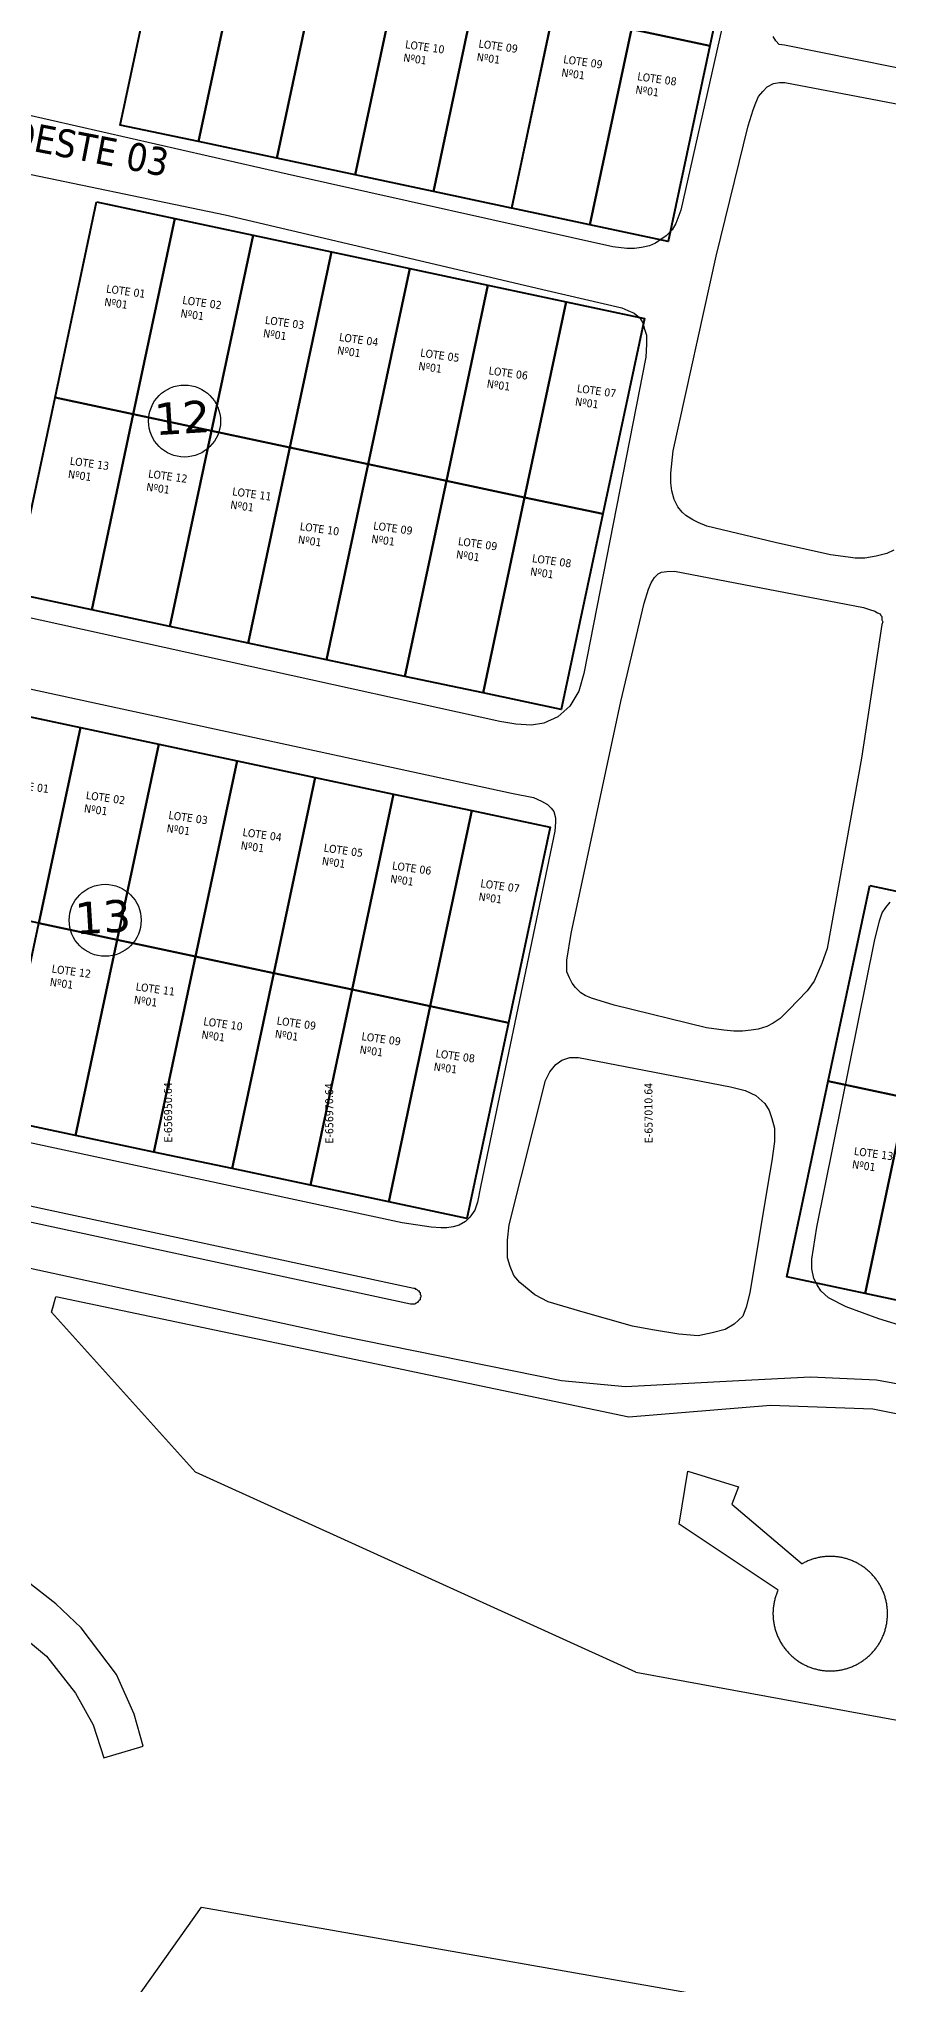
# Model space of a CAD drawing. Header units: metres. Extents: x 2 to 659295185, y -28 to 1124222152.
# Drawn here: x 656934.4 to 657040.5, y 1121817 to 1122060.2 of the extents above; entities that cross this region are included whole.
import ezdxf

# ---------------------------------------------------------------- set-up
doc = ezdxf.new("R2010")
doc.units = ezdxf.units.M
doc.header["$MEASUREMENT"] = 0
doc.layers.add('area verde', color=76, linetype='CONTINUOUS', lineweight=13)
doc.layers.add('AT', color=210, linetype='CONTINUOUS', lineweight=50)
for name, color, linetype in [('CALLES', 1, 'CONTINUOUS'), ('MANZANA', 30, 'CONTINUOUS'), ('Numero de manzana', 6, 'CONTINUOUS'), ('Parcelas', 140, 'CONTINUOUS')]:
    doc.layers.add(name, color=color, linetype=linetype)
doc.styles.add('ROMAN', font='verdana.ttf')
doc.styles.get("Standard").update_dxf_attribs({"font": 'tahoma.ttf'})

msp = doc.modelspace()

# ---------------------------------------------------------------- linework, layer by layer
at = {"layer": 'area verde', "lineweight": -3}
for p, q in [((656954, 1121881), (656936, 1121901)), ((656954, 1121881), (656936, 1121901)), ((657009, 1121856), (656954, 1121881)), ((657009, 1121856), (656954, 1121881)), ((657009, 1121856), (657009, 1121856))]:
    msp.add_line(p, q, dxfattribs=at)
at = {"layer": 'AT', "lineweight": -3}
for p, q in [((656936, 1121901), (656936.5502, 1121902.9228)), ((656936, 1121901), (656936.2751, 1121901.9614)), ((657008.1229, 1121887.8775), (656936.5502, 1121902.9228)), ((656954, 1121881), (656936, 1121901)), ((657025.8301, 1121889.3514), (657008.1229, 1121887.8775)), ((657038.6186, 1121888.8601), (657025.8301, 1121889.3514)), ((657064.0739, 1121883.9017), (657038.6186, 1121888.8601)), ((657009, 1121856), (656954, 1121881)), ((657009, 1121856), (657046.9419, 1121849.0303))]:
    msp.add_line(p, q, dxfattribs=at)
at = {"layer": 'MANZANA', "lineweight": -2}
for p, q in [((657022.496, 1122073.6152), (657014.6542, 1122038.7323)), ((657026.5035, 1122059.9179), (657026.1736, 1122060.4678)), ((657026.9405, 1122059.478), (657026.5035, 1122059.9179)), ((657027.6002, 1122059.3681), (657026.9405, 1122059.478)), ((657047.4479, 1122055.3589), (657027.6002, 1122059.3681)), ((656965.4265, 1122043.2713), (656903.7806, 1122057.2685)), ((657025.4315, 1122054.1591), (657026.1984, 1122054.599)), ((657026.1984, 1122054.599), (657026.9652, 1122054.719)), ((657026.9652, 1122054.719), (657027.6167, 1122054.719)), ((657027.6167, 1122054.719), (657048.5694, 1122050.7198)), ((657023.6916, 1122051.2797), (657024.0132, 1122052.1595)), ((657024.0132, 1122052.1595), (657024.3431, 1122052.9394)), ((657024.3431, 1122052.9394), (657024.8873, 1122053.5992)), ((657024.8873, 1122053.5992), (657025.4315, 1122054.1591)), ((657023.0402, 1122049.2801), (657023.6916, 1122051.2797)), ((657019.0575, 1122033.0034), (657023.0402, 1122049.2801)), ((656915.6628, 1122046.9306), (656957.6754, 1122038.1524)), ((657006.128, 1122034.1632), (656965.4265, 1122043.2713)), ((656957.6754, 1122038.1524), (656997.9316, 1122028.7143)), ((657014.6542, 1122038.7323), (657014.0028, 1122037.0726)), ((657012.1475, 1122035.073), (657011.4878, 1122034.6331)), ((657012.7989, 1122035.5229), (657012.1475, 1122035.073)), ((657013.5658, 1122036.3028), (657012.7989, 1122035.5229)), ((657014.0028, 1122037.0726), (657013.5658, 1122036.3028)), ((657007.8761, 1122033.9532), (657006.128, 1122034.1632)), ((657008.8656, 1122033.9532), (657007.8761, 1122033.9532)), ((657009.7397, 1122034.0732), (657008.8656, 1122033.9532)), ((657010.7292, 1122034.2932), (657009.7397, 1122034.0732)), ((657011.4878, 1122034.6331), (657010.7292, 1122034.2932)), ((657013.6894, 1122008.6484), (657019.0575, 1122033.0034)), ((656997.9316, 1122028.7143), (657007.2494, 1122026.5347)), ((657007.2494, 1122026.5347), (657008.0245, 1122026.2148)), ((657008.0245, 1122026.2148), (657008.7914, 1122025.8849)), ((657008.7914, 1122025.8849), (657009.4511, 1122025.335)), ((657009.4511, 1122025.335), (657009.8881, 1122024.6651)), ((657009.8881, 1122024.6651), (657010.1107, 1122023.8953)), ((657010.1107, 1122023.8953), (657010.3334, 1122023.1254)), ((657010.3334, 1122023.1254), (657010.3416, 1122022.0157)), ((657010.3416, 1122022.0157), (657010.2427, 1122020.356)), ((657010.2427, 1122020.356), (657002.5246, 1121980.844)), ((657013.3679, 1122005.8789), (657013.6894, 1122008.6484)), ((657013.3761, 1122004.6692), (657013.3679, 1122005.8789)), ((657013.4915, 1122003.6694), (657013.3761, 1122004.6692)), ((657013.8214, 1122002.5696), (657013.4915, 1122003.6694)), ((657014.2666, 1122001.6798), (657013.8214, 1122002.5696)), ((657014.8191, 1122001.0199), (657014.2666, 1122001.6798)), ((657015.2561, 1122000.58), (657014.8191, 1122001.0199)), ((656992.0276, 1121974.8253), (656881.9044, 1121999.1103)), ((657016.1385, 1122000.0301), (657015.2561, 1122000.58)), ((657016.7981, 1121999.7002), (657016.1385, 1122000.0301)), ((657017.8948, 1121999.2703), (657016.7981, 1121999.7002)), ((657026.4458, 1121997.2007), (657017.8948, 1121999.2703)), ((657033.3558, 1121995.681), (657026.4458, 1121997.2007)), ((657041.2471, 1121996.2709), (657040.373, 1121995.831)), ((656862.7493, 1121994.1613), (656993.4954, 1121965.8671)), ((657035.5492, 1121995.3611), (657033.3558, 1121995.681)), ((657036.4315, 1121995.2611), (657035.5492, 1121995.3611)), ((657037.6354, 1121995.2611), (657036.4315, 1121995.2611)), ((657039.0619, 1121995.4911), (657037.6354, 1121995.2611)), ((657040.373, 1121995.831), (657039.0619, 1121995.4911)), ((657010.0448, 1121989.6123), (657010.589, 1121991.3819)), ((657010.589, 1121991.3819), (657010.9106, 1121992.1617)), ((657010.9106, 1121992.1617), (657011.3476, 1121992.8216)), ((657011.3476, 1121992.8216), (657011.7846, 1121993.2715)), ((657011.7846, 1121993.2715), (657012.2217, 1121993.4915)), ((657012.2217, 1121993.4915), (657012.8813, 1121993.6014)), ((657012.8813, 1121993.6014), (657013.8626, 1121993.6114)), ((657013.8626, 1121993.6114), (657037.4457, 1121989.0724)), ((657007.1422, 1121977.3248), (657010.0448, 1121989.6123)), ((657037.4457, 1121989.0724), (657038.2126, 1121988.8524)), ((657038.2126, 1121988.8524), (657038.8722, 1121988.6325)), ((657039.7546, 1121986.9728), (657037.1983, 1121970.2662)), ((657038.8722, 1121988.6325), (657039.2021, 1121988.4125)), ((657039.2021, 1121988.4125), (657039.5319, 1121988.3025)), ((657039.5319, 1121988.3025), (657039.6391, 1121988.0826)), ((657039.6391, 1121988.0826), (657039.7463, 1121987.9726)), ((657039.7463, 1121987.9726), (657039.7546, 1121987.7526)), ((657039.7546, 1121987.7526), (657039.7546, 1121987.5327)), ((657039.7546, 1121987.5327), (657039.8617, 1121987.3127)), ((657039.8617, 1121987.3127), (657039.7546, 1121986.9728)), ((657002.5246, 1121980.844), (657001.8731, 1121978.6245)), ((657000.7847, 1121976.7449), (656999.2592, 1121975.4052)), ((657001.8731, 1121978.6245), (657000.7847, 1121976.7449)), ((657000.9166, 1121948.3207), (657007.1422, 1121977.3248)), ((656994.0066, 1121974.4953), (656992.0276, 1121974.8253)), ((656995.9774, 1121974.3954), (656994.0066, 1121974.4953)), ((656997.5111, 1121974.6253), (656995.9774, 1121974.3954)), ((656999.2592, 1121975.4052), (656997.5111, 1121974.6253)), ((657037.1983, 1121970.2662), (657032.9187, 1121946.471)), ((656993.4954, 1121965.8671), (656996.233, 1121965.3272)), ((656996.233, 1121965.3272), (656997.2225, 1121964.8873)), ((656997.2225, 1121964.8873), (656997.9894, 1121964.4474)), ((656997.9894, 1121964.4474), (656998.4346, 1121964.0075)), ((656998.4346, 1121964.0075), (656998.7645, 1121963.5676)), ((656998.7645, 1121963.5676), (656998.9871, 1121962.7977)), ((656998.9871, 1121962.2478), (656998.8881, 1121961.1381)), ((656998.9871, 1121962.7977), (656998.9871, 1121962.2478)), ((656998.8881, 1121961.1381), (656989.6528, 1121916.8571)), ((657038.831, 1121947.3809), (657039.4824, 1121949.9203)), ((657039.4824, 1121949.9203), (657039.804, 1121950.9201)), ((657039.804, 1121950.9201), (657040.2411, 1121951.59)), ((657040.2411, 1121951.59), (657040.7853, 1121952.2499)), ((657000.3806, 1121945.0013), (657000.9166, 1121948.3207)), ((657031.6489, 1121911.6181), (657038.831, 1121947.3809)), ((657032.9187, 1121946.471), (657032.2673, 1121944.5814)), ((657000.3806, 1121944.3315), (657000.3806, 1121945.0013)), ((657000.3889, 1121943.5616), (657000.3806, 1121944.3315)), ((657000.7187, 1121942.7818), (657000.3889, 1121943.5616)), ((657001.0486, 1121942.1219), (657000.7187, 1121942.7818)), ((657032.2673, 1121944.5814), (657031.2943, 1121942.3719)), ((657001.4938, 1121941.572), (657001.0486, 1121942.1219)), ((657002.1535, 1121940.9122), (657001.4938, 1121941.572)), ((657002.6977, 1121940.5822), (657002.1535, 1121940.9122)), ((657003.4728, 1121940.2523), (657002.6977, 1121940.5822)), ((657006.3259, 1121939.3825), (657003.4728, 1121940.2523)), ((657030.4203, 1121941.1521), (657028.1279, 1121938.8126)), ((657031.2943, 1121942.3719), (657030.4203, 1121941.1521)), ((656979.8155, 1121912.168), (656851.37, 1121939.8024)), ((657017.8371, 1121936.5531), (657006.3259, 1121939.3825)), ((657028.1279, 1121938.8126), (657027.0395, 1121937.7028)), ((657020.0305, 1121936.2331), (657017.8371, 1121936.5531)), ((657021.2426, 1121936.1331), (657020.0305, 1121936.2331)), ((657022.3393, 1121936.1331), (657021.2426, 1121936.1331)), ((657023.4278, 1121936.2531), (657022.3393, 1121936.1331)), ((657024.3101, 1121936.3631), (657023.4278, 1121936.2531)), ((657025.3985, 1121936.703), (657024.3101, 1121936.3631)), ((657026.1654, 1121937.1429), (657025.3985, 1121936.703)), ((657027.0395, 1121937.7028), (657026.1654, 1121937.1429)), ((656980.8462, 1121902.0001), (656837.047, 1121932.9938)), ((656837.4757, 1121934.8734), (656981.275, 1121903.9897)), ((656997.709, 1121929.9444), (656998.2532, 1121931.0542)), ((656998.2532, 1121931.0542), (656999.0118, 1121931.944)), ((656999.0118, 1121931.944), (656999.7787, 1121932.4939)), ((656999.7787, 1121932.4939), (657000.76, 1121932.8338)), ((657000.76, 1121932.8338), (657001.8567, 1121932.8338)), ((657001.8567, 1121932.8338), (657020.8303, 1121929.1646)), ((656993.182, 1121911.8981), (656997.709, 1121929.9444)), ((657020.8303, 1121929.1646), (657022.6939, 1121928.7247)), ((657022.6939, 1121928.7247), (657024.0132, 1121928.0648)), ((657024.0132, 1121928.0648), (657025.1182, 1121927.075)), ((657025.1182, 1121927.075), (657025.6707, 1121926.1952)), ((657025.6707, 1121926.1952), (657026.0005, 1121925.2054)), ((657026.0005, 1121925.2054), (657026.3303, 1121923.9856)), ((657026.3303, 1121923.9856), (657026.3386, 1121922.326)), ((657026.3386, 1121922.326), (657026.0252, 1121919.8964)), ((657026.0252, 1121919.8964), (657025.4892, 1121917.017)), ((656989.6528, 1121916.8571), (656989.224, 1121914.7575)), ((657025.4892, 1121917.017), (657023.2464, 1121903.3998)), ((656988.9024, 1121913.7577), (656988.251, 1121912.8679)), ((656989.224, 1121914.7575), (656988.9024, 1121913.7577)), ((656983.4354, 1121911.6281), (656979.8155, 1121912.168)), ((656984.6393, 1121911.5282), (656983.4354, 1121911.6281)), ((656985.4062, 1121911.5282), (656984.6393, 1121911.5282)), ((656986.1731, 1121911.6481), (656985.4062, 1121911.5282)), ((656986.9399, 1121911.8681), (656986.1731, 1121911.6481)), ((656987.7068, 1121912.318), (656986.9399, 1121911.8681)), ((656988.251, 1121912.8679), (656987.7068, 1121912.318)), ((656992.9759, 1121910.0185), (656993.182, 1121911.8981)), ((657031.0057, 1121907.6389), (657031.6489, 1121911.6181)), ((656992.9759, 1121908.7987), (656992.9759, 1121910.0185)), ((656992.9841, 1121907.7989), (656992.9759, 1121908.7987)), ((656930.0848, 1121907.189), (656971.9902, 1121898.0909)), ((656993.314, 1121906.6991), (656992.9841, 1121907.7989)), ((656993.7592, 1121905.5894), (656993.314, 1121906.6991)), ((657031.014, 1121906.4192), (657031.0057, 1121907.6389)), ((657031.2366, 1121905.2094), (657031.014, 1121906.4192)), ((656981.275, 1121903.9897), (656981.3822, 1121903.9897)), ((656981.3822, 1121903.9897), (656981.4977, 1121903.8797)), ((656981.4977, 1121903.8797), (656981.6049, 1121903.8797)), ((656981.6049, 1121903.8797), (656981.6049, 1121903.8797)), ((656981.6049, 1121903.8797), (656981.7121, 1121903.7697)), ((656981.7121, 1121903.7697), (656981.7121, 1121903.7697)), ((656981.7121, 1121903.7697), (656981.8275, 1121903.6598)), ((656994.5343, 1121904.7095), (656993.7592, 1121905.5894)), ((656996.3979, 1121903.1699), (656994.5343, 1121904.7095)), ((657031.6819, 1121904.4296), (657031.2366, 1121905.2094)), ((657032.1189, 1121903.6598), (657031.6819, 1121904.4296)), ((656980.9534, 1121902.0001), (656980.8462, 1121902.0001)), ((656981.0606, 1121902.0001), (656980.9534, 1121902.0001)), ((656981.1761, 1121902.0001), (656981.0606, 1121902.0001)), ((656981.2833, 1121902.0001), (656981.1761, 1121902.0001)), ((656981.3905, 1121902.0001), (656981.2833, 1121902.0001)), ((656981.2833, 1121902.0001), (656981.2833, 1121902.0001)), ((656981.5059, 1121902.1101), (656981.3905, 1121902.0001)), ((656981.6131, 1121902.1101), (656981.5059, 1121902.1101)), ((656981.5059, 1121902.1101), (656981.5059, 1121902.1101)), ((656981.7203, 1121902.22), (656981.6131, 1121902.1101)), ((656981.8275, 1121902.33), (656981.7203, 1121902.22)), ((656981.7203, 1121902.22), (656981.7203, 1121902.22)), ((656981.8275, 1121903.6598), (656981.9347, 1121903.6598)), ((656981.9429, 1121902.45), (656981.8275, 1121902.33)), ((656981.8275, 1121902.33), (656981.8275, 1121902.33)), ((656981.9347, 1121903.6598), (656981.9347, 1121903.5498)), ((656981.9347, 1121903.5498), (656981.9347, 1121903.5498)), ((656981.9347, 1121903.5498), (656982.0419, 1121903.4398)), ((656982.0501, 1121902.56), (656981.9429, 1121902.45)), ((656981.9429, 1121902.45), (656981.9429, 1121902.45)), ((656982.0419, 1121903.4398), (656982.0419, 1121903.3298)), ((656982.0419, 1121903.3298), (656982.0419, 1121903.3298)), ((656982.0419, 1121903.3298), (656982.0419, 1121903.2198)), ((656982.0419, 1121903.2198), (656982.1573, 1121903.1099)), ((656982.1573, 1121902.8899), (656982.0501, 1121902.7799)), ((656982.0501, 1121902.7799), (656982.0501, 1121902.67)), ((656982.0501, 1121902.67), (656982.0501, 1121902.67)), ((656982.0501, 1121902.67), (656982.0501, 1121902.56)), ((656982.1573, 1121903.1099), (656982.1573, 1121902.9999)), ((656982.1573, 1121902.9999), (656982.1573, 1121902.9999)), ((656982.1573, 1121902.9999), (656982.1573, 1121902.8899)), ((656998.0471, 1121902.29), (656996.3979, 1121903.1699)), ((657002.4339, 1121900.9903), (656998.0471, 1121902.29)), ((657022.8176, 1121901.6302), (657022.3806, 1121900.5204)), ((657023.2464, 1121903.3998), (657022.8176, 1121901.6302)), ((657033.1084, 1121902.7799), (657032.1189, 1121903.6598)), ((657035.31, 1121901.6802), (657033.1084, 1121902.7799)), ((657039.367, 1121900.1505), (657035.31, 1121901.6802)), ((657008.5853, 1121899.2407), (657002.4339, 1121900.9903)), ((657011.1002, 1121898.8107), (657008.5853, 1121899.2407)), ((657020.1954, 1121898.8507), (657018.5545, 1121898.4008)), ((657021.2921, 1121899.5206), (657020.1954, 1121898.8507)), ((657022.3806, 1121900.5204), (657021.2921, 1121899.5206)), ((657044.4135, 1121898.6308), (657039.367, 1121900.1505)), ((656971.9902, 1121898.0909), (656999.7375, 1121892.462)), ((657014.3903, 1121898.2709), (657011.1002, 1121898.8107)), ((657016.8064, 1121898.0609), (657014.3903, 1121898.2709)), ((657018.5545, 1121898.4008), (657016.8064, 1121898.0609)), ((656999.7375, 1121892.462), (657007.7359, 1121891.7222)), ((657007.7359, 1121891.7222), (657021.8693, 1121892.442)), ((657021.8693, 1121892.442), (657030.8573, 1121892.9319)), ((657030.8573, 1121892.9319), (657039.0784, 1121892.522)), ((657039.0784, 1121892.522), (657045.6586, 1121891.3323)), ((656936.5166, 1121864.5277), (656932.8884, 1121867.3871)), ((656939.7077, 1121861.5583), (656936.5166, 1121864.5277)), ((656931.165, 1121861.5183), (656935.3457, 1121857.999)), ((656944.1193, 1121855.7195), (656939.7077, 1121861.5583)), ((656935.3457, 1121857.999), (656938.9821, 1121853.37)), ((656946.3374, 1121850.7505), (656944.1193, 1121855.7195)), ((656938.9821, 1121853.37), (656941.192, 1121849.4008)), ((656947.4506, 1121846.7713), (656946.3374, 1121850.7505)), ((656941.192, 1121849.4008), (656942.5196, 1121845.3116)), ((656942.5196, 1121845.3116), (656947.4506, 1121846.7713))]:
    msp.add_line(p, q, dxfattribs=at)
at = {"layer": 'MANZANA'}
for points in [[(657026.7867, 1121866.2576), (657014.4079, 1121874.5101), (657015.5083, 1121881.1121), (657021.8352, 1121879.1865), (657021.0099, 1121876.9859)], [(657021.0099, 1121876.9859), (657029.8126, 1121869.5586)], [(657026.7867, 1121866.2576), (657026.7722, 1121866.2254), (657026.7224, 1121866.1108), (657026.6746, 1121865.9954), (657026.6288, 1121865.8792), (657026.5851, 1121865.7622), (657026.5434, 1121865.6444), (657026.5037, 1121865.5259), (657026.4662, 1121865.4068), (657026.4307, 1121865.287), (657026.3973, 1121865.1666), (657026.366, 1121865.0457), (657026.3369, 1121864.9242), (657026.3098, 1121864.8022), (657026.2849, 1121864.6798), (657026.2621, 1121864.5569), (657026.2415, 1121864.4337), (657026.2231, 1121864.3102), (657026.2068, 1121864.1863), (657026.1926, 1121864.0622), (657026.1806, 1121863.9378), (657026.1708, 1121863.8133), (657026.1632, 1121863.6886), (657026.1578, 1121863.5638), (657026.1545, 1121863.4389), (657026.1534, 1121863.314), (657026.1545, 1121863.189), (657026.1578, 1121863.0642), (657026.1632, 1121862.9393), (657026.1708, 1121862.8146), (657026.1806, 1121862.6901), (657026.1926, 1121862.5657), (657026.2068, 1121862.4416), (657026.2231, 1121862.3178), (657026.2415, 1121862.1942), (657026.2621, 1121862.071), (657026.2849, 1121861.9481), (657026.3098, 1121861.8257), (657026.3369, 1121861.7038), (657026.366, 1121861.5823), (657026.3973, 1121861.4613), (657026.4307, 1121861.3409), (657026.4662, 1121861.2212), (657026.5037, 1121861.102), (657026.5434, 1121860.9835), (657026.5851, 1121860.8658), (657026.6288, 1121860.7487), (657026.6746, 1121860.6325), (657026.7224, 1121860.5171), (657026.7722, 1121860.4025), (657026.824, 1121860.2888), (657026.8778, 1121860.1761), (657026.9336, 1121860.0643), (657026.9913, 1121859.9535), (657027.0509, 1121859.8437), (657027.1124, 1121859.7349), (657027.1758, 1121859.6273), (657027.2411, 1121859.5208), (657027.3082, 1121859.4154), (657027.3772, 1121859.3112), (657027.4479, 1121859.2083), (657027.5205, 1121859.1066), (657027.5948, 1121859.0061), (657027.6708, 1121858.907), (657027.7486, 1121858.8093), (657027.8281, 1121858.7129), (657027.9092, 1121858.6179), (657027.992, 1121858.5243), (657028.0764, 1121858.4322), (657028.1624, 1121858.3416), (657028.2499, 1121858.2525), (657028.339, 1121858.1649), (657028.4297, 1121858.0789), (657028.5218, 1121857.9945), (657028.6153, 1121857.9117), (657028.7103, 1121857.8306), (657028.8067, 1121857.7511), (657028.9045, 1121857.6733), (657029.0036, 1121857.5973), (657029.104, 1121857.523), (657029.2058, 1121857.4504), (657029.3087, 1121857.3797), (657029.4129, 1121857.3107), (657029.5183, 1121857.2436), (657029.6248, 1121857.1783), (657029.7324, 1121857.1149), (657029.8412, 1121857.0534), (657029.9509, 1121856.9938), (657030.0618, 1121856.9361), (657030.1736, 1121856.8804), (657030.2863, 1121856.8266), (657030.4, 1121856.7748), (657030.5146, 1121856.7249), (657030.63, 1121856.6771), (657030.7462, 1121856.6314), (657030.8632, 1121856.5876), (657030.981, 1121856.5459), (657031.0995, 1121856.5063), (657031.2186, 1121856.4687), (657031.3384, 1121856.4332), (657031.4588, 1121856.3998), (657031.5798, 1121856.3685), (657031.7012, 1121856.3394), (657031.8232, 1121856.3123), (657031.9456, 1121856.2874), (657032.0685, 1121856.2647), (657032.1917, 1121856.244), (657032.3152, 1121856.2256), (657032.4391, 1121856.2093), (657032.5632, 1121856.1951), (657032.6876, 1121856.1832), (657032.8121, 1121856.1734), (657032.9368, 1121856.1657), (657033.0616, 1121856.1603), (657033.1865, 1121856.157), (657033.3114, 1121856.1559), (657033.4364, 1121856.157), (657033.5613, 1121856.1603), (657033.6861, 1121856.1657), (657033.8108, 1121856.1734), (657033.9353, 1121856.1832), (657034.0597, 1121856.1951), (657034.1838, 1121856.2093), (657034.3076, 1121856.2256), (657034.4312, 1121856.244), (657034.5544, 1121856.2647), (657034.6773, 1121856.2874), (657034.7997, 1121856.3123), (657034.9217, 1121856.3394), (657035.0431, 1121856.3685), (657035.1641, 1121856.3998), (657035.2845, 1121856.4332), (657035.4043, 1121856.4687), (657035.5234, 1121856.5063), (657035.6419, 1121856.5459), (657035.7596, 1121856.5876), (657035.8767, 1121856.6314), (657035.9929, 1121856.6771), (657036.1083, 1121856.7249), (657036.2229, 1121856.7748), (657036.3366, 1121856.8266), (657036.4493, 1121856.8804), (657036.5611, 1121856.9361), (657036.6719, 1121856.9938), (657036.7817, 1121857.0534), (657036.8905, 1121857.1149), (657036.9981, 1121857.1783), (657037.1046, 1121857.2436), (657037.21, 1121857.3107), (657037.3142, 1121857.3797), (657037.4171, 1121857.4504), (657037.5188, 1121857.523), (657037.6193, 1121857.5973), (657037.7184, 1121857.6733), (657037.8161, 1121857.7511), (657037.9125, 1121857.8306), (657038.0075, 1121857.9117), (657038.1011, 1121857.9945), (657038.1932, 1121858.0789), (657038.2838, 1121858.1649), (657038.3729, 1121858.2525), (657038.4605, 1121858.3416), (657038.5465, 1121858.4322), (657038.6309, 1121858.5243), (657038.7137, 1121858.6179), (657038.7948, 1121858.7129), (657038.8743, 1121858.8093), (657038.9521, 1121858.907), (657039.0281, 1121859.0061), (657039.1024, 1121859.1066), (657039.175, 1121859.2083), (657039.2457, 1121859.3112), (657039.3147, 1121859.4154), (657039.3818, 1121859.5208), (657039.4471, 1121859.6273), (657039.5105, 1121859.7349), (657039.572, 1121859.8437), (657039.6316, 1121859.9535), (657039.6893, 1121860.0643), (657039.7451, 1121860.1761), (657039.7988, 1121860.2888), (657039.8506, 1121860.4025), (657039.9005, 1121860.5171), (657039.9483, 1121860.6325), (657039.9941, 1121860.7487), (657040.0378, 1121860.8658), (657040.0795, 1121860.9835), (657040.1191, 1121861.102), (657040.1567, 1121861.2212), (657040.1922, 1121861.3409), (657040.2256, 1121861.4613), (657040.2569, 1121861.5823), (657040.286, 1121861.7038), (657040.3131, 1121861.8257), (657040.338, 1121861.9481), (657040.3607, 1121862.071), (657040.3814, 1121862.1942), (657040.3998, 1121862.3178), (657040.4161, 1121862.4416), (657040.4303, 1121862.5657), (657040.4422, 1121862.6901), (657040.4521, 1121862.8146), (657040.4597, 1121862.9393), (657040.4651, 1121863.0642), (657040.4684, 1121863.189), (657040.4695, 1121863.314), (657040.4684, 1121863.4389), (657040.4651, 1121863.5638), (657040.4597, 1121863.6886), (657040.4521, 1121863.8133), (657040.4422, 1121863.9378), (657040.4303, 1121864.0622), (657040.4161, 1121864.1863), (657040.3998, 1121864.3102), (657040.3814, 1121864.4337), (657040.3607, 1121864.5569), (657040.338, 1121864.6798), (657040.3131, 1121864.8022), (657040.286, 1121864.9242), (657040.2569, 1121865.0457), (657040.2256, 1121865.1666), (657040.1922, 1121865.287), (657040.1567, 1121865.4068), (657040.1191, 1121865.5259), (657040.0795, 1121865.6444), (657040.0378, 1121865.7622), (657039.9941, 1121865.8792), (657039.9483, 1121865.9954), (657039.9005, 1121866.1108), (657039.8506, 1121866.2254), (657039.7988, 1121866.3391), (657039.7451, 1121866.4518), (657039.6893, 1121866.5636), (657039.6316, 1121866.6745), (657039.572, 1121866.7843), (657039.5105, 1121866.893), (657039.4471, 1121867.0006), (657039.3818, 1121867.1071), (657039.3147, 1121867.2125), (657039.2457, 1121867.3167), (657039.175, 1121867.4197), (657039.1024, 1121867.5214), (657039.0281, 1121867.6218), (657038.9521, 1121867.7209), (657038.8743, 1121867.8187), (657038.7948, 1121867.9151), (657038.7137, 1121868.0101), (657038.6309, 1121868.1036), (657038.5465, 1121868.1957), (657038.4605, 1121868.2864), (657038.3729, 1121868.3755), (657038.2838, 1121868.463), (657038.1932, 1121868.549), (657038.1011, 1121868.6334), (657038.0075, 1121868.7162), (657037.9125, 1121868.7973), (657037.8161, 1121868.8768), (657037.7184, 1121868.9546), (657037.6193, 1121869.0306), (657037.5188, 1121869.1049), (657037.4171, 1121869.1775), (657037.3142, 1121869.2483), (657037.21, 1121869.3172), (657037.1046, 1121869.3843), (657036.9981, 1121869.4496), (657036.8905, 1121869.513), (657036.7817, 1121869.5745), (657036.6719, 1121869.6341), (657036.5611, 1121869.6918), (657036.4493, 1121869.7476), (657036.3366, 1121869.8014), (657036.2229, 1121869.8532), (657036.1083, 1121869.903), (657035.9929, 1121869.9508), (657035.8767, 1121869.9966), (657035.7596, 1121870.0403), (657035.6419, 1121870.082), (657035.5234, 1121870.1217), (657035.4043, 1121870.1592), (657035.2845, 1121870.1947), (657035.1641, 1121870.2281), (657035.0431, 1121870.2594), (657034.9217, 1121870.2885), (657034.7997, 1121870.3156), (657034.6773, 1121870.3405), (657034.5544, 1121870.3633), (657034.4312, 1121870.3839), (657034.3076, 1121870.4023), (657034.1838, 1121870.4187), (657034.0597, 1121870.4328), (657033.9353, 1121870.4448), (657033.8108, 1121870.4546), (657033.6861, 1121870.4622), (657033.5613, 1121870.4676), (657033.4364, 1121870.4709), (657033.3114, 1121870.472), (657033.1865, 1121870.4709), (657033.0616, 1121870.4676), (657032.9368, 1121870.4622), (657032.8121, 1121870.4546), (657032.6876, 1121870.4448), (657032.5632, 1121870.4328), (657032.4391, 1121870.4187), (657032.3152, 1121870.4023), (657032.1917, 1121870.3839), (657032.0685, 1121870.3633), (657031.9456, 1121870.3405), (657031.8232, 1121870.3156), (657031.7012, 1121870.2885), (657031.5798, 1121870.2594), (657031.4588, 1121870.2281), (657031.3384, 1121870.1947), (657031.2186, 1121870.1592), (657031.0995, 1121870.1217), (657030.981, 1121870.082), (657030.8632, 1121870.0403), (657030.7462, 1121869.9966), (657030.63, 1121869.9508), (657030.5146, 1121869.903), (657030.4, 1121869.8532), (657030.2863, 1121869.8014), (657030.1736, 1121869.7476), (657030.0618, 1121869.6918), (657029.9509, 1121869.6341), (657029.8412, 1121869.5745), (657029.8126, 1121869.5586)], [(656863.3874, 1121697.9068), (656954.7149, 1121826.6457), (657343.1321, 1121758.4251), (657162.6777, 1121281.9813)]]:
    msp.add_lwpolyline(points, dxfattribs=at)
at = {"layer": 'Numero de manzana', "lineweight": -2}
for centre in [(656952.6138, 1122012.3906), (656942.6963, 1121949.9836)]:
    msp.add_circle(centre, 4.5001, dxfattribs=at)
at = {"layer": 'Parcelas', "lineweight": 40}
for points in [[(657013.6733, 1122085.8278), (657023.4548, 1122083.7487), (657018.257, 1122059.295), (657008.4755, 1122061.3741), (657013.6733, 1122085.8278)], [(656949.7862, 1122073.8467), (656959.5677, 1122071.7676), (656954.3699, 1122047.3139), (656944.5885, 1122049.393), (656949.7862, 1122073.8467)], [(656959.5679, 1122071.7683), (656969.3493, 1122069.6892), (656964.1516, 1122045.2355), (656954.3701, 1122047.3146), (656959.5679, 1122071.7683)], [(656969.3493, 1122069.6892), (656979.1308, 1122067.6101), (656973.933, 1122043.1564), (656964.1516, 1122045.2355), (656969.3493, 1122069.6892)], [(656979.131, 1122067.6107), (656988.9124, 1122065.5316), (656983.7147, 1122041.0779), (656973.9332, 1122043.1571), (656979.131, 1122067.6107)], [(656988.9124, 1122065.5316), (656998.6939, 1122063.4525), (656993.4961, 1122038.9988), (656983.7147, 1122041.0779), (656988.9124, 1122065.5316)], [(656998.6941, 1122063.4532), (657008.4755, 1122061.3741), (657003.2778, 1122036.9204), (656993.4963, 1122038.9995), (656998.6941, 1122063.4532)], [(657008.4755, 1122061.3741), (657018.257, 1122059.295), (657013.0592, 1122034.8413), (657003.2778, 1122036.9204), (657008.4755, 1122061.3741)], [(656941.6251, 1122039.7774), (656951.4065, 1122037.6983), (656946.2088, 1122013.2446), (656936.4273, 1122015.3237), (656941.6251, 1122039.7774)], [(656951.4067, 1122037.699), (656961.1882, 1122035.6199), (656955.9904, 1122011.1662), (656946.2089, 1122013.2453), (656951.4067, 1122037.699)], [(656961.1882, 1122035.6199), (656970.9696, 1122033.5407), (656965.7719, 1122009.0871), (656955.9904, 1122011.1662), (656961.1882, 1122035.6199)], [(656970.9698, 1122033.5414), (656980.7513, 1122031.4623), (656975.5535, 1122007.0086), (656965.772, 1122009.0878), (656970.9698, 1122033.5414)], [(656980.7513, 1122031.4623), (656990.5327, 1122029.3832), (656985.335, 1122004.9295), (656975.5535, 1122007.0086), (656980.7513, 1122031.4623)], [(656990.5329, 1122029.3839), (657000.3144, 1122027.3048), (656995.1166, 1122002.8511), (656985.3351, 1122004.9302), (656990.5329, 1122029.3839)], [(657000.3144, 1122027.3048), (657010.0958, 1122025.2257), (657004.8981, 1122000.772), (656995.1166, 1122002.8511), (657000.3144, 1122027.3048)], [(656936.4273, 1122015.3237), (656946.2088, 1122013.2446), (656941.011, 1121988.7909), (656931.2295, 1121990.87), (656936.4273, 1122015.3237)], [(656946.2089, 1122013.2453), (656955.9904, 1122011.1662), (656950.7926, 1121986.7125), (656941.0111, 1121988.7916), (656946.2089, 1122013.2453)], [(656955.9904, 1122011.1662), (656965.7719, 1122009.0871), (656960.5741, 1121984.6334), (656950.7926, 1121986.7125), (656955.9904, 1122011.1662)], [(656965.772, 1122009.0878), (656975.5535, 1122007.0086), (656970.3557, 1121982.5549), (656960.5742, 1121984.6341), (656965.772, 1122009.0878)], [(656975.5535, 1122007.0086), (656985.335, 1122004.9295), (656980.1372, 1121980.4758), (656970.3557, 1121982.5549), (656975.5535, 1122007.0086)], [(656985.3351, 1122004.9302), (656995.1166, 1122002.8511), (656989.9188, 1121978.3974), (656980.1373, 1121980.4765), (656985.3351, 1122004.9302)], [(656995.1166, 1122002.8511), (657004.8981, 1122000.772), (656999.7003, 1121976.3183), (656989.9188, 1121978.3974), (656995.1166, 1122002.8511)], [(656929.8332, 1121976.1625), (656939.6147, 1121974.0834), (656934.4169, 1121949.6297), (656924.6355, 1121951.7088), (656929.8332, 1121976.1625)], [(656939.6149, 1121974.0841), (656949.3963, 1121972.0049), (656944.1986, 1121947.5512), (656934.4171, 1121949.6304), (656939.6149, 1121974.0841)], [(656949.3963, 1121972.0049), (656959.1778, 1121969.9258), (656953.98, 1121945.4721), (656944.1986, 1121947.5512), (656949.3963, 1121972.0049)], [(656959.178, 1121969.9265), (656968.9594, 1121967.8474), (656963.7617, 1121943.3937), (656953.9802, 1121945.4728), (656959.178, 1121969.9265)], [(656968.9594, 1121967.8474), (656978.7409, 1121965.7683), (656973.5431, 1121941.3146), (656963.7617, 1121943.3937), (656968.9594, 1121967.8474)], [(656978.7411, 1121965.769), (656988.5225, 1121963.6899), (656983.3248, 1121939.2362), (656973.5433, 1121941.3153), (656978.7411, 1121965.769)], [(656988.5225, 1121963.6899), (656998.304, 1121961.6107), (656993.1062, 1121937.1571), (656983.3248, 1121939.2362), (656988.5225, 1121963.6899)], [(657038.267, 1121954.322), (657048.0485, 1121952.2428), (657042.8507, 1121927.7892), (657033.0692, 1121929.8683), (657038.267, 1121954.322)], [(656934.4171, 1121949.6304), (656944.1986, 1121947.5512), (656939.0008, 1121923.0976), (656929.2193, 1121925.1767), (656934.4171, 1121949.6304)], [(656944.1986, 1121947.5512), (656953.98, 1121945.4721), (656948.7822, 1121921.0184), (656939.0008, 1121923.0976), (656944.1986, 1121947.5512)], [(656953.9802, 1121945.4728), (656963.7617, 1121943.3937), (656958.5639, 1121918.94), (656948.7824, 1121921.0191), (656953.9802, 1121945.4728)], [(656963.7617, 1121943.3937), (656973.5431, 1121941.3146), (656968.3453, 1121916.8609), (656958.5639, 1121918.94), (656963.7617, 1121943.3937)], [(656973.5433, 1121941.3153), (656983.3248, 1121939.2362), (656978.127, 1121914.7825), (656968.3455, 1121916.8616), (656973.5433, 1121941.3153)], [(656983.3248, 1121939.2362), (656993.1062, 1121937.1571), (656987.9084, 1121912.7034), (656978.127, 1121914.7825), (656983.3248, 1121939.2362)], [(657033.0692, 1121929.8683), (657042.8507, 1121927.7892), (657037.6529, 1121903.3355), (657027.8714, 1121905.4146), (657033.0692, 1121929.8683)], [(657042.8508, 1121927.7899), (657052.6323, 1121925.7107), (657047.4345, 1121901.257), (657037.653, 1121903.3362), (657042.8508, 1121927.7899)]]:
    msp.add_lwpolyline(points, dxfattribs=at)

# ---------------------------------------------------------------- texts
at = {"layer": 'CALLES', "color": 0}
msp.add_text('CALLE OESTE 03', height=3.5001, rotation=349.029897, dxfattribs=at).set_placement((656916.4611, 1122049.4654))
at = {"layer": 'Numero de manzana', "lineweight": -2, "style": 'ROMAN'}
for s, p in [('12', (656948.9662, 1122010.614)), ('13', (656939.0486, 1121948.207))]:
    msp.add_text(s, height=4, rotation=3.491535, dxfattribs=at).set_placement(p)
at = {"layer": 'Parcelas', "lineweight": 40, "char_height": 1, "width": 6.941503, "attachment_point": 1, "rotation": 351.956363}
for s, insert in [('LOTE 10\\PNº01', (656980.283, 1122059.9952)), ('LOTE 09\\PNº01', (656989.45, 1122060.085)), ('LOTE 09\\PNº01', (657000.0435, 1122058.1286)), ('LOTE 08\\PNº01', (657009.2987, 1122055.994)), ('LOTE 01\\PNº01', (656942.9186, 1122029.4538)), ('LOTE 02\\PNº01', (656952.4414, 1122028.0307)), ('LOTE 03\\PNº01', (656962.7642, 1122025.541)), ('LOTE 04\\PNº01', (656972.0224, 1122023.4078)), ('LOTE 05\\PNº01', (656982.1688, 1122021.4514)), ('LOTE 06\\PNº01', (656990.7122, 1122019.2284)), ('LOTE 07\\PNº01', (657001.7497, 1122017.0054)), ('LOTE 13\\PNº01', (656938.3777, 1122007.9351)), ('LOTE 12\\PNº01', (656948.1682, 1122006.3338)), ('LOTE 11\\PNº01', (656958.6704, 1122004.1107)), ('LOTE 10\\PNº01', (656967.1257, 1121999.7531)), ('LOTE 09\\PNº01', (656976.2926, 1121999.8429)), ('LOTE 09\\PNº01', (656986.8861, 1121997.8865)), ('LOTE 08\\PNº01', (656996.1413, 1121995.752)), ('LOTE 01\\PNº01', (656930.8592, 1121967.5682)), ('LOTE 02\\PNº01', (656940.382, 1121966.1452)), ('LOTE 03\\PNº01', (656950.7048, 1121963.6555)), ('LOTE 04\\PNº01', (656959.963, 1121961.5223)), ('LOTE 05\\PNº01', (656970.1093, 1121959.5659)), ('LOTE 06\\PNº01', (656978.6528, 1121957.3429)), ('LOTE 07\\PNº01', (656989.6903, 1121955.1198)), ('LOTE 12\\PNº01', (656936.1087, 1121944.4482)), ('LOTE 11\\PNº01', (656946.6109, 1121942.2252)), ('LOTE 10\\PNº01', (656955.0662, 1121937.8676)), ('LOTE 09\\PNº01', (656964.2332, 1121937.9574)), ('LOTE 09\\PNº01', (656974.8267, 1121936.001)), ('LOTE 08\\PNº01', (656984.0818, 1121933.8664)), ('LOTE 13\\PNº01', (657036.3647, 1121921.6561))]:
    msp.add_mtext(s, dxfattribs=dict(at, insert=insert))
at = {"layer": 'Parcelas', "lineweight": 18, "char_height": 1, "width": 10.220269, "attachment_point": 1, "rotation": 90.179457}
for s, insert in [('E-656950.64', (656950.0714, 1121922.2006)), ('E-656970.64', (656970.205, 1121922.0765)), ('E-657010.64', (657010.1095, 1121922.1261))]:
    msp.add_mtext(s, dxfattribs=dict(at, insert=insert))

doc.saveas('drawing.dxf')
